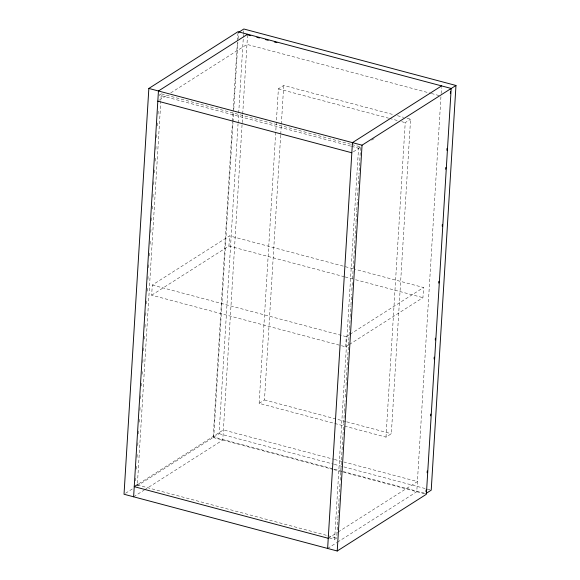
<?xml version="1.0" encoding="UTF-8"?>
<svg xmlns="http://www.w3.org/2000/svg" width="580" height="580" viewBox="0 0 580 580"><rect width="100%" height="100%" fill="white"/><g stroke="black" fill="none" stroke-linecap="round" stroke-linejoin="round"><path stroke-width="0.43" stroke-dasharray="2.9 2.17" d="M135.597 480.885L135.763 478.174M136.315 469.14L136.539 465.522M137.032 457.395L137.257 453.785M137.75 445.65L138.033 441.134M138.475 433.905L138.692 430.295M139.193 422.167L139.468 417.651M139.91 410.423L140.186 405.906M140.628 398.677L140.904 394.161M141.397 386.026L141.621 382.416M142.122 374.288L142.281 371.577M142.84 362.543L143.057 358.926M143.557 350.798L143.833 346.282M144.275 339.053L144.55 334.537M144.993 327.308L145.21 323.698M145.71 315.563L145.986 311.047M146.428 303.826L146.704 299.309M147.204 291.174L147.422 287.564M147.922 279.43L148.139 275.819M148.639 267.692L148.857 264.074M149.357 255.947L149.575 252.329M150.075 244.202L150.35 239.685M150.793 232.457L151.068 227.94M151.51 220.712L151.786 216.195M152.228 208.967L152.504 204.45M152.946 197.229L153.221 192.712M153.722 184.578L153.939 180.967M154.44 172.833L154.657 169.222M155.157 161.095L155.382 157.477M155.875 149.35L156.1 145.732M156.593 137.605L156.868 133.088M157.31 125.86L157.535 122.249M158.028 114.115L158.304 109.598M137.46 483.169L161.269 93.822L350.994 144.326M348.703 344.904L345.673 346.833L151.663 295.184L152.286 285.041L229.542 235.864L354.518 269.135M136.981 486.004L213.172 437.509L232.464 122.083M232.522 121.176L233.073 112.136M233.131 111.237L237.387 41.644M237.445 40.738L237.887 33.509M342.07 471.25L213.744 437.088L232.971 122.735M233.022 121.829L233.573 112.796M233.798 109.185L237.887 42.34M238.105 38.73L238.438 33.306M151.663 295.184L228.926 246.014L229.542 235.864M213.744 437.088L219.088 433.68L238.039 123.844M238.097 122.946L238.648 113.912M238.706 113.006L243.288 38.033M243.346 37.127L243.513 34.423M243.564 33.517L243.731 30.805M242.672 114.695L222.771 440.06L145.051 489.527M242.723 113.789L247.588 34.249M407.073 118.276L410.575 119.212L391.34 433.717L385.99 437.117L259.137 403.346L278.378 88.849L283.721 85.441L393.95 114.789M259.137 403.346L264.487 399.946L280.684 135.147M280.742 134.241L283.721 85.441M345.673 346.833L346.296 336.683L349.327 334.754M329.36 537.972L334.609 539.371L358.527 148.212L360.608 146.892L358.955 173.993M334.609 539.371L336.69 538.044L337.125 530.816M337.183 529.917L337.85 519.078M337.901 518.172L338.568 507.333M338.618 506.427L339.286 495.588M339.503 491.978L340.003 483.843M340.221 480.233L342.932 435.964M342.983 435.065L343.65 424.219M343.701 423.32L344.368 412.482M344.418 411.575L345.086 400.736M345.303 397.119L345.803 388.991M346.021 385.374L348.732 341.113M348.783 340.206L349.45 329.368M349.508 328.469L350.168 317.623M350.226 316.724L350.885 305.885M350.943 304.978L351.603 294.14M351.828 290.522L352.321 282.395M352.546 278.777L355.25 234.516M355.308 233.61L355.968 222.771M356.026 221.872L356.685 211.026M356.743 210.127L357.403 199.281M357.628 195.67L358.121 187.543M358.346 183.925L358.897 174.892M385.99 437.117L405.224 122.612L410.575 119.212M349.457 344.418L422.936 297.663L423.552 287.513L355.388 269.367M440.938 96.744L416.781 491.709L337.538 542.14M441.134 93.51L441.496 87.594M161.269 93.822L159.188 95.149L350.661 146.117M159.348 100.159L167.729 94.83M170.774 92.887L246.971 44.399L430.49 93.257M353.351 151.808L360.97 146.957M371.642 140.172L374.687 138.236M350.081 334.276L423.552 287.513M138.816 483.742L223.387 429.918L333.5 459.229M125.548 493.275L132.407 488.911M133.618 496.799L144.29 490.006M328.251 538.298L337.393 532.484M338.154 531.998L417.397 481.567L343.991 462.021M327.627 548.448L336.777 542.626M431.368 93.489L440.104 95.816M397.452 115.717L403.578 117.349M278.378 88.849L388.607 118.19M389.477 118.421L398.228 120.749M401.73 121.684L405.224 122.612M351.864 144.565L360.608 146.892M351.538 146.349L358.527 148.212M228.926 246.014L344.281 276.725M345.158 276.957L354.771 279.517M355.642 279.748L422.936 297.663M152.286 285.041L346.296 336.683M264.487 399.946L345.847 421.602M346.724 421.834L391.34 433.717M334.377 459.462L343.113 461.789M219.088 433.68L333.449 464.13M334.319 464.363L343.048 466.683M343.925 466.914L431.223 490.158M342.939 471.482L425.002 493.326M213.172 437.509L332.884 469.379M333.754 469.611L424.625 493.805M137.344 484.982L327.069 535.485M327.946 535.717L336.69 538.044"/><path stroke-width="0.87" d="M148.85 88.436L124.026 494.247L337.226 551L426.373 494.269L451.189 88.457L237.996 31.697L148.85 88.436L362.043 145.188L451.189 88.457M133.618 496.799L158.441 90.987L247.588 34.249M327.627 548.448L352.451 142.637L441.598 85.898M337.226 551L362.043 145.188M425.981 491.753L426.097 489.948M427.141 472.787L427.257 470.974M430.621 415.875L430.737 414.069M434.108 358.969L434.217 357.157M435.268 339.996L435.377 338.191M438.748 283.091L438.857 281.286M442.228 226.178L442.337 224.373M445.708 169.273L445.817 167.468M446.868 150.3L446.977 148.494M450.348 93.394L450.457 91.589M238.496 32.407L243.839 29L455.974 85.47L431.223 490.158L425.872 493.558M450.624 88.878L455.974 85.47M138.054 484.227L134.241 486.656L328.251 538.298M248.095 34.959L250.712 35.655M256.824 37.287L259.441 37.983M265.553 39.607L268.177 40.303M274.282 41.934L276.906 42.63M157.818 101.13L351.828 152.779"/></g></svg>
